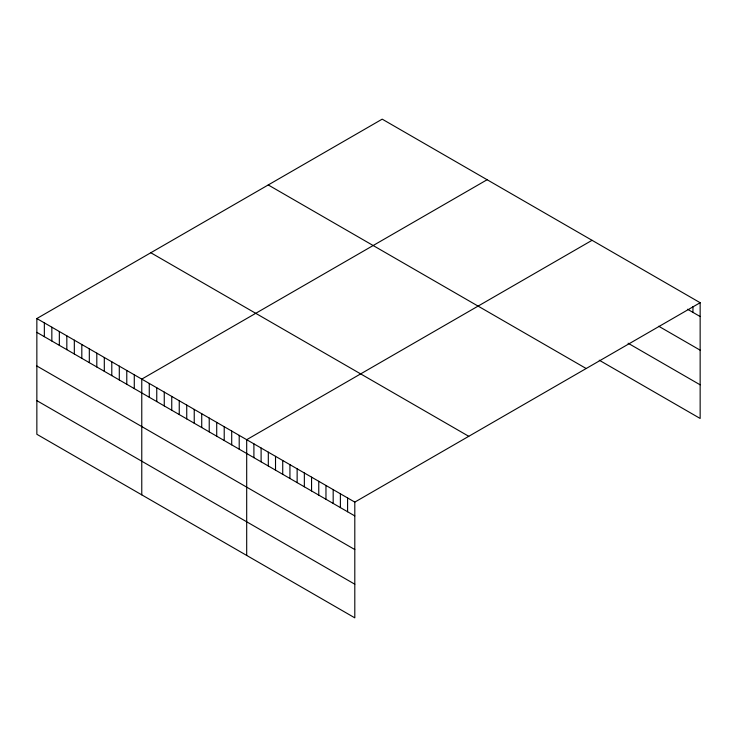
<?xml version="1.0" encoding="UTF-8"?>
<svg xmlns="http://www.w3.org/2000/svg" width="737" height="737" viewBox="0 0 737 737"><rect width="100%" height="100%" fill="white"/><g stroke="black" fill="none" stroke-linecap="round" stroke-linejoin="round"><path stroke-width="1.11" d="M36.85 318.541L354.801 502.109L354.801 617.846L36.85 434.286L36.85 318.541L382.199 119.154L700.15 302.714L700.15 418.459L599.255 360.209M487.129 179.727L141.771 379.113L141.771 494.859M592.051 240.308L246.692 439.694L246.692 555.431M354.801 502.109L700.15 302.714M687.538 309.254L700.15 316.532M658.712 326.242L700.15 350.167M628.081 343.212L700.15 384.825M268.24 184.95L586.182 368.518M150.818 252.745L468.76 436.304M36.85 332.359L354.801 515.918M36.85 365.994L354.801 549.553M36.85 400.642L354.801 584.211M692.946 306.62L692.946 312.368M347.588 497.945L347.588 511.764M340.383 493.781L340.383 507.6M333.179 489.626L333.179 503.435M325.966 485.462L325.966 499.281M318.762 481.298L318.762 495.117M311.558 477.143L311.558 490.953M304.353 472.979L304.353 486.798M297.14 468.815L297.14 482.634M289.936 464.66L289.936 478.47M282.732 460.496L282.732 474.315M275.518 456.332L275.518 470.151M268.314 452.177L268.314 465.987M261.11 448.013L261.11 461.832M253.906 443.858L253.906 457.668M239.203 435.364L239.203 449.183M231.704 431.044L231.704 444.853M224.214 426.714L224.214 440.523M216.715 422.384L216.715 436.203M209.225 418.063L209.225 431.873M201.726 413.733L201.726 427.543M194.236 409.404L194.236 423.222M186.737 405.074L186.737 418.892M179.248 400.753L179.248 414.562M171.749 396.423L171.749 410.242M164.259 392.093L164.259 405.912M156.76 387.773L156.76 401.582M149.27 383.443L149.27 397.261M134.281 374.792L134.281 388.602M126.782 370.462L126.782 384.281M119.293 366.132L119.293 379.951M111.794 361.812L111.794 375.621M104.304 357.482L104.304 371.301M96.805 353.152L96.805 366.971M89.315 348.831L89.315 362.641M81.816 344.501L81.816 358.32M74.326 340.172L74.326 353.99M66.827 335.851L66.827 349.66M59.338 331.521L59.338 345.34M51.839 327.191L51.839 341.01M44.349 322.87L44.349 336.68"/></g></svg>
